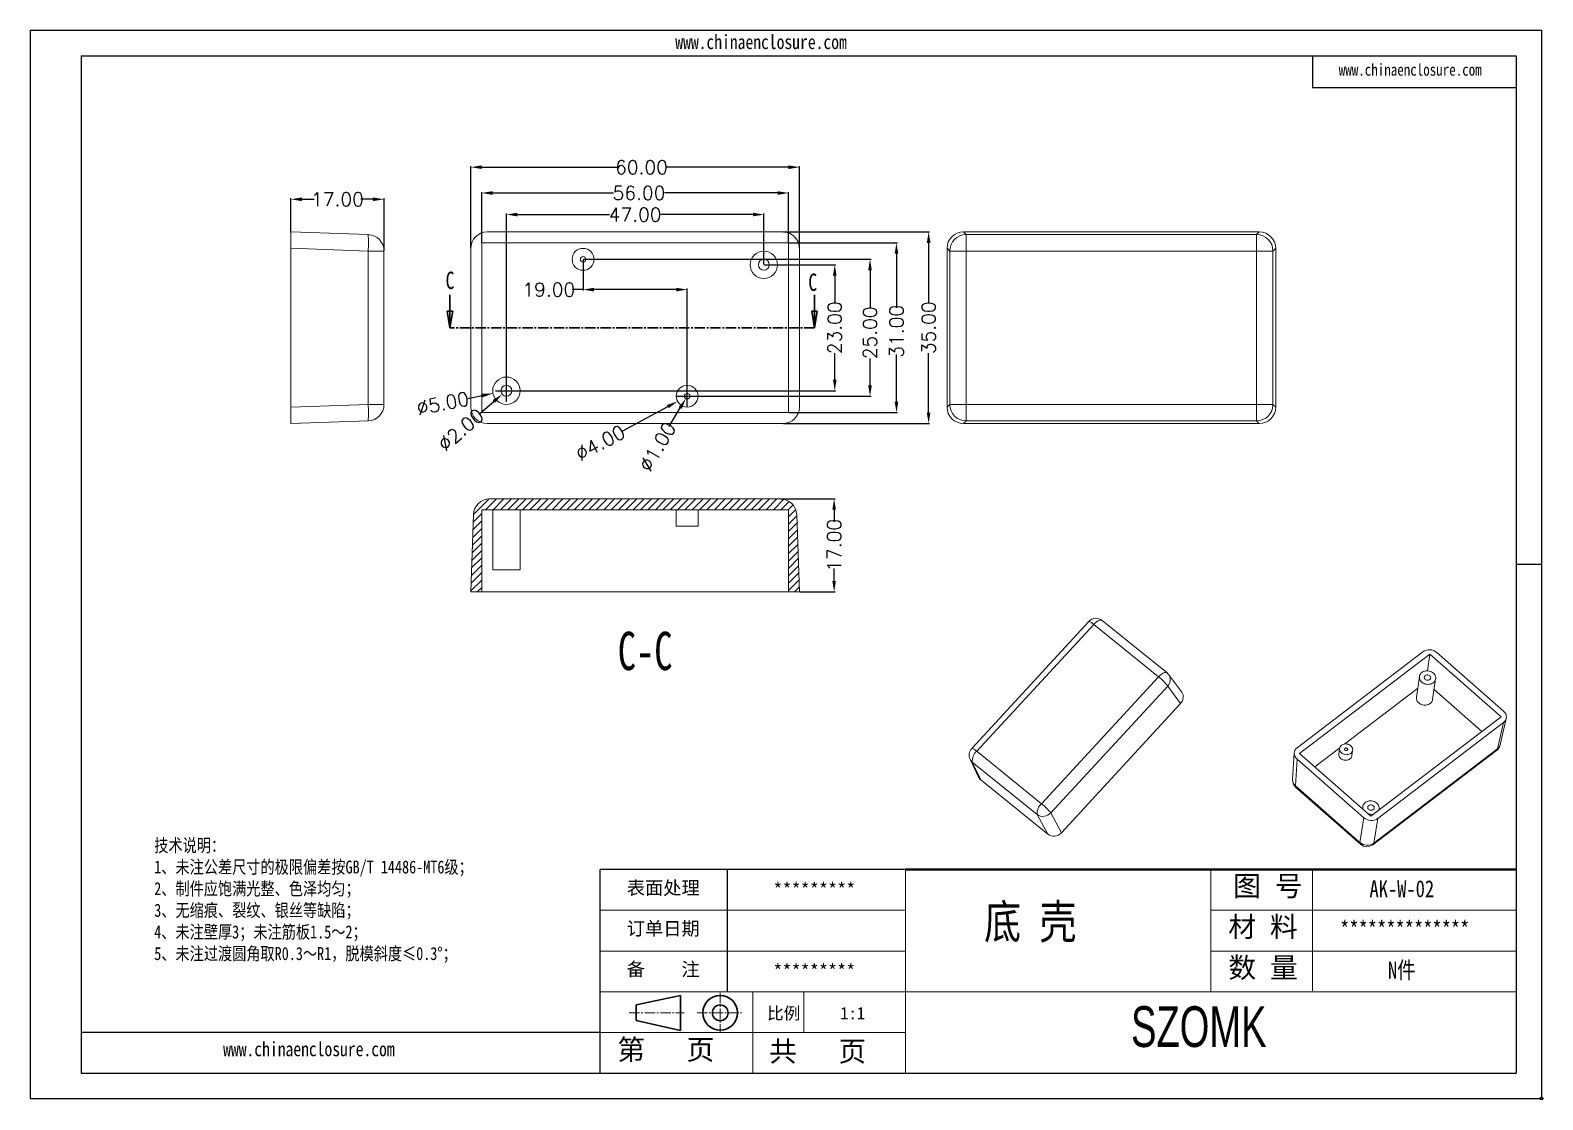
# Model space of a CAD drawing. Header units: inches. Extents: x -870 to -275, y 557 to 752.
# Drawn here: x -551.6 to -275.5, y 556.5 to 751.8 of the extents above; entities that cross this region are included whole.
import ezdxf

# ---------------------------------------------------------------- set-up
doc = ezdxf.new("R2010")
doc.units = ezdxf.units.IN
doc.header["$LTSCALE"] = 0.1
doc.linetypes.add('CENTER2', pattern=[28.575, 19.05, -3.175, 3.175, -3.175])
doc.layers.add('文字', color=81, linetype='Continuous')
for name, color, linetype, lineweight in [('粗实线', 7, 'Continuous', 30), ('细实线', 3, 'Continuous', 9), ('细点划线', 2, 'CENTER2', 9)]:
    doc.layers.add(name, color=color, linetype=linetype, lineweight=lineweight)
doc.styles.add('SLDTEXTSTYLE0', font='TXT', dxfattribs={"width": 0.75})
doc.styles.add('SLDTEXTSTYLE3', font='TXT', dxfattribs={"width": 0.7})
doc.styles.get("Standard").update_dxf_attribs({"font": 'txt', "bigfont": 'gbcbig.shx'})
doc.styles.add('宋体', font='', dxfattribs={"width": 0.8, "height": 3.5})
doc.styles.add('长仿宋', font='', dxfattribs={"width": 0.7, "height": 4})
doc.styles.get('宋体').set_extended_font_data('SimSun')
doc.styles.get('长仿宋').set_extended_font_data('SimSun')
doc.dimstyles.new('2.5', dxfattribs={"dimtxt": 2.5, "dimasz": 2, "dimexe": 0.18, "dimexo": 0.0625, "dimgap": 0.09, "dimtad": 0, "dimzin": 0, "dimdsep": 46, "dimtxsty": 'Standard', "dimcen": 2, "dimclrd": 3, "dimclre": 3, "dimclrt": 256, "dimadec": 0, "dimazin": 0, "dimtfac": 1, "dimtofl": 0, "dimtmove": 0, "dimatfit": 3, "dimfxl": 1, "dimtolj": 1, "dimtzin": 0, "dimarcsym": 0})

# ---------------------------------------------------------------- blocks, each defined once
blk = doc.blocks.new('_CLOSED')
at = {"color": 0, "linetype": 'ByBlock', "lineweight": -2}
for p, q in [((-1, 0.166667), (0, 0)), ((-1, 0.166667), (-1, -0.166667)), ((0, 0), (-1, -0.166667)), ((0, 0), (-1, 0))]:
    blk.add_line(p, q, dxfattribs=at)
blk = doc.blocks.new('*D243')
at = {"color": 3, "lineweight": -2}
for p, q in [((-414.6, 666.25), (-404.65, 666.25)), ((-404.83, 664.25), (-404.83, 662.01)), ((-404.83, 651.25), (-404.83, 653.49)), ((-411.11, 649.25), (-404.65, 649.25))]:
    blk.add_line(p, q, dxfattribs=at)
at = {"color": 3}
for points in [[(-405.17, 664.25), (-404.5, 664.25), (-404.83, 666.25)], [(-405.17, 651.25), (-404.5, 651.25), (-404.83, 649.25)]]:
    blk.add_solid(points, dxfattribs=at)
at = {"layer": 'Defpoints', "color": 0}
for p in [(-414.66, 666.25), (-411.17, 649.25), (-404.83, 649.25)]:
    blk.add_point(p, dxfattribs=at)
at = {"insert": (-404.83, 657.75), "char_height": 2.5, "attachment_point": 5, "rotation": 90}
blk.add_mtext('\\A1;17.00', dxfattribs=at)
blk = doc.blocks.new('*D244')
at = {"color": 3, "lineweight": -2}
for p, q in [((-471.17, 712.05), (-471.17, 726.98)), ((-469.17, 726.8), (-444.47, 726.8)), ((-413.17, 726.8), (-435.54, 726.8)), ((-411.17, 712.05), (-411.17, 726.98))]:
    blk.add_line(p, q, dxfattribs=at)
at = {"color": 3}
for points in [[(-469.17, 727.13), (-469.17, 726.47), (-471.17, 726.8)], [(-413.17, 727.13), (-413.17, 726.47), (-411.17, 726.8)]]:
    blk.add_solid(points, dxfattribs=at)
at = {"layer": 'Defpoints', "color": 0}
for p in [(-411.17, 726.8), (-471.17, 711.98), (-411.17, 711.98)]:
    blk.add_point(p, dxfattribs=at)
at = {"insert": (-440, 726.8), "char_height": 2.5, "attachment_point": 5}
blk.add_mtext('\\A1;60.00', dxfattribs=at)
blk = doc.blocks.new('*D245')
at = {"color": 3, "lineweight": -2}
for p, q in [((-469.17, 713.05), (-469.17, 722.27)), ((-467.17, 722.09), (-445.14, 722.09)), ((-415.17, 722.09), (-435.79, 722.09)), ((-413.17, 713.05), (-413.17, 722.27))]:
    blk.add_line(p, q, dxfattribs=at)
at = {"color": 3}
for points in [[(-467.17, 722.42), (-467.17, 721.75), (-469.17, 722.09)], [(-415.17, 722.42), (-415.17, 721.75), (-413.17, 722.09)]]:
    blk.add_solid(points, dxfattribs=at)
at = {"layer": 'Defpoints', "color": 0}
for p in [(-413.17, 722.09), (-469.17, 712.98), (-413.17, 712.98)]:
    blk.add_point(p, dxfattribs=at)
at = {"insert": (-440.46, 722.09), "char_height": 2.5, "attachment_point": 5}
blk.add_mtext('\\A1;56.00', dxfattribs=at)
blk = doc.blocks.new('*D246')
at = {"color": 3, "lineweight": -2}
for p, q in [((-464.67, 686.05), (-464.67, 718.33)), ((-462.67, 718.15), (-445.84, 718.15)), ((-419.67, 718.15), (-436.5, 718.15)), ((-417.67, 709.05), (-417.67, 718.33))]:
    blk.add_line(p, q, dxfattribs=at)
at = {"color": 3}
for points in [[(-462.67, 718.49), (-462.67, 717.82), (-464.67, 718.15)], [(-419.67, 718.49), (-419.67, 717.82), (-417.67, 718.15)]]:
    blk.add_solid(points, dxfattribs=at)
at = {"layer": 'Defpoints', "color": 0}
for p in [(-464.67, 718.15), (-417.67, 708.98), (-464.67, 685.98)]:
    blk.add_point(p, dxfattribs=at)
at = {"insert": (-441.17, 718.15), "char_height": 2.5, "attachment_point": 5}
blk.add_mtext('\\A1;47.00', dxfattribs=at)
blk = doc.blocks.new('*D247')
at = {"color": 3, "lineweight": -2}
for p, q in [((-450.67, 709.92), (-450.67, 704.27)), ((-450.67, 704.45), (-452.67, 704.45)), ((-433.67, 704.45), (-448.67, 704.45)), ((-431.67, 685.05), (-431.67, 704.63))]:
    blk.add_line(p, q, dxfattribs=at)
at = {"color": 3}
for points in [[(-448.67, 704.78), (-448.67, 704.11), (-450.67, 704.45)], [(-433.67, 704.78), (-433.67, 704.11), (-431.67, 704.45)]]:
    blk.add_solid(points, dxfattribs=at)
at = {"layer": 'Defpoints', "color": 0}
for p in [(-450.67, 709.98), (-450.67, 704.45), (-431.67, 684.98)]:
    blk.add_point(p, dxfattribs=at)
at = {"insert": (-456.93, 704.45), "char_height": 2.5, "attachment_point": 5}
blk.add_mtext('\\A1;19.00', dxfattribs=at)
blk = doc.blocks.new('*D248')
at = {"color": 3, "lineweight": -2}
for p, q in [((-413.11, 712.98), (-393.27, 712.98)), ((-393.45, 710.98), (-393.45, 701.09)), ((-393.45, 683.98), (-393.45, 692.57)), ((-413.11, 681.98), (-393.27, 681.98))]:
    blk.add_line(p, q, dxfattribs=at)
at = {"color": 3}
for points in [[(-393.79, 710.98), (-393.12, 710.98), (-393.45, 712.98)], [(-393.79, 683.98), (-393.12, 683.98), (-393.45, 681.98)]]:
    blk.add_solid(points, dxfattribs=at)
at = {"layer": 'Defpoints', "color": 0}
for p in [(-413.17, 712.98), (-393.45, 712.98), (-413.17, 681.98)]:
    blk.add_point(p, dxfattribs=at)
at = {"insert": (-393.45, 696.83), "char_height": 2.5, "attachment_point": 5, "rotation": 90}
blk.add_mtext('\\A1;31.00', dxfattribs=at)
blk = doc.blocks.new('*D249')
at = {"color": 3, "lineweight": -2}
for p, q in [((-414.1, 714.98), (-387.4, 714.98)), ((-387.58, 712.98), (-387.58, 702.16)), ((-387.58, 681.98), (-387.58, 692.81)), ((-414.1, 679.98), (-387.4, 679.98))]:
    blk.add_line(p, q, dxfattribs=at)
at = {"color": 3}
for points in [[(-387.92, 712.98), (-387.25, 712.98), (-387.58, 714.98)], [(-387.92, 681.98), (-387.25, 681.98), (-387.58, 679.98)]]:
    blk.add_solid(points, dxfattribs=at)
at = {"layer": 'Defpoints', "color": 0}
for p in [(-414.17, 714.98), (-387.58, 714.98), (-414.17, 679.98)]:
    blk.add_point(p, dxfattribs=at)
at = {"insert": (-387.58, 697.48), "char_height": 2.5, "attachment_point": 5, "rotation": 90}
blk.add_mtext('\\A1;35.00', dxfattribs=at)
blk = doc.blocks.new('*D250')
at = {"color": 3, "lineweight": -2}
for p, q in [((-417.61, 708.98), (-404.54, 708.98)), ((-404.72, 706.98), (-404.72, 702.16)), ((-404.72, 687.98), (-404.72, 692.81)), ((-464.61, 685.98), (-404.54, 685.98))]:
    blk.add_line(p, q, dxfattribs=at)
at = {"color": 3}
for points in [[(-405.05, 706.98), (-404.39, 706.98), (-404.72, 708.98)], [(-405.05, 687.98), (-404.39, 687.98), (-404.72, 685.98)]]:
    blk.add_solid(points, dxfattribs=at)
at = {"layer": 'Defpoints', "color": 0}
for p in [(-417.67, 708.98), (-404.72, 708.98), (-464.67, 685.98)]:
    blk.add_point(p, dxfattribs=at)
at = {"insert": (-404.72, 697.48), "char_height": 2.5, "attachment_point": 5, "rotation": 90}
blk.add_mtext('\\A1;23.00', dxfattribs=at)
blk = doc.blocks.new('*D251')
at = {"color": 3, "lineweight": -2}
for p, q in [((-450.61, 709.98), (-398.1, 709.98)), ((-398.28, 707.98), (-398.28, 701.23)), ((-398.28, 686.98), (-398.28, 691.89)), ((-431.61, 684.98), (-398.1, 684.98))]:
    blk.add_line(p, q, dxfattribs=at)
at = {"color": 3}
for points in [[(-398.62, 707.98), (-397.95, 707.98), (-398.28, 709.98)], [(-398.62, 686.98), (-397.95, 686.98), (-398.28, 684.98)]]:
    blk.add_solid(points, dxfattribs=at)
at = {"layer": 'Defpoints', "color": 0}
for p in [(-450.67, 709.98), (-398.28, 709.98), (-431.67, 684.98)]:
    blk.add_point(p, dxfattribs=at)
at = {"insert": (-398.28, 696.56), "char_height": 2.5, "attachment_point": 5, "rotation": 90}
blk.add_mtext('\\A1;25.00', dxfattribs=at)
blk = doc.blocks.new('*D252')
at = {"color": 3, "lineweight": -2}
for p, q in [((-464.67, 683.98), (-464.67, 687.98)), ((-471.7, 684.58), (-469.08, 685.1)), ((-466.67, 685.98), (-462.67, 685.98))]:
    blk.add_line(p, q, dxfattribs=at)
at = {"color": 3}
blk.add_solid([(-469.15, 685.43), (-469.02, 684.77), (-467.12, 685.49)], dxfattribs=at)
at = {"layer": 'Defpoints', "color": 0}
for p in [(-467.12, 685.49), (-462.22, 686.47)]:
    blk.add_point(p, dxfattribs=at)
at = {"insert": (-476.28, 683.66), "char_height": 2.5, "attachment_point": 5, "rotation": 11.2987}
blk.add_mtext('\\A1;∅5.00', dxfattribs=at)
blk = doc.blocks.new('*D253')
at = {"color": 3, "lineweight": -2}
for p, q in [((-464.67, 683.98), (-464.67, 687.98)), ((-466.67, 685.98), (-462.67, 685.98)), ((-469.43, 681.89), (-466.94, 684.03))]:
    blk.add_line(p, q, dxfattribs=at)
at = {"color": 3}
blk.add_solid([(-467.16, 684.28), (-466.73, 683.77), (-465.43, 685.33)], dxfattribs=at)
at = {"layer": 'Defpoints', "color": 0}
for p in [(-465.43, 685.33), (-463.91, 686.63)]:
    blk.add_point(p, dxfattribs=at)
at = {"insert": (-472.97, 678.85), "char_height": 2.5, "attachment_point": 5, "rotation": 40.6708}
blk.add_mtext('\\A1;∅2.00', dxfattribs=at)
blk = doc.blocks.new('*D254')
at = {"color": 3, "lineweight": -2}
for p, q in [((-433.67, 684.98), (-429.67, 684.98)), ((-431.67, 682.98), (-431.67, 686.98)), ((-443.42, 678.66), (-435.19, 683.09))]:
    blk.add_line(p, q, dxfattribs=at)
at = {"color": 3}
blk.add_solid([(-435.35, 683.38), (-435.03, 682.79), (-433.43, 684.04)], dxfattribs=at)
at = {"layer": 'Defpoints', "color": 0}
for p in [(-429.91, 685.93), (-433.43, 684.04)]:
    blk.add_point(p, dxfattribs=at)
at = {"insert": (-447.53, 676.45), "char_height": 2.5, "attachment_point": 5, "rotation": 28.2748}
blk.add_mtext('\\A1;∅4.00', dxfattribs=at)
blk = doc.blocks.new('*D255')
at = {"color": 3, "lineweight": -2}
for p, q in [((-433.67, 684.98), (-429.67, 684.98)), ((-431.67, 682.98), (-431.67, 686.98)), ((-434.94, 679.42), (-432.94, 682.83))]:
    blk.add_line(p, q, dxfattribs=at)
at = {"color": 3}
blk.add_solid([(-433.22, 683), (-432.65, 682.66), (-431.92, 684.55)], dxfattribs=at)
at = {"layer": 'Defpoints', "color": 0}
for p in [(-431.42, 685.41), (-431.92, 684.55)]:
    blk.add_point(p, dxfattribs=at)
at = {"insert": (-437.09, 675.75), "char_height": 2.5, "attachment_point": 5, "rotation": 59.5753}
blk.add_mtext('\\A1;∅1.00', dxfattribs=at)
blk = doc.blocks.new('*D256')
at = {"color": 3, "lineweight": -2}
for p, q in [((-504.01, 715.05), (-504.01, 721.12)), ((-502.01, 720.94), (-499.77, 720.94)), ((-489.01, 720.94), (-491.26, 720.94)), ((-487.01, 711.55), (-487.01, 721.12))]:
    blk.add_line(p, q, dxfattribs=at)
at = {"color": 3}
for points in [[(-502.01, 721.28), (-502.01, 720.61), (-504.01, 720.94)], [(-489.01, 721.28), (-489.01, 720.61), (-487.01, 720.94)]]:
    blk.add_solid(points, dxfattribs=at)
at = {"layer": 'Defpoints', "color": 0}
for p in [(-504.01, 720.94), (-504.01, 714.98), (-487.01, 711.49)]:
    blk.add_point(p, dxfattribs=at)
at = {"insert": (-495.51, 720.94), "char_height": 2.5, "attachment_point": 5}
blk.add_mtext('\\A1;17.00', dxfattribs=at)

msp = doc.modelspace()

# ---------------------------------------------------------------- hatches: boundary and pattern name
at = {"linetype": 'Continuous', "lineweight": 0}
h = msp.add_hatch(dxfattribs=at)
h.set_pattern_fill('ANSI31', color=4, scale=0.3, style=0)
h.set_pattern_definition([(45, (0, -6.8866), (-0.6735192, 0.6735192), [])])
edge = h.paths.add_edge_path(flags=0)
edge.add_arc((-414.66, 663.25), 3, 2, 90)
edge.add_line((-414.66, 666.25), (-467.678, 666.25))
edge.add_arc((-467.678, 663.25), 3, 90, 178)
edge.add_line((-470.677, 663.354), (-471.169, 649.25))
edge.add_line((-471.169, 649.25), (-469.169, 649.25))
edge.add_line((-469.169, 649.25), (-469.169, 664.25))
edge.add_line((-469.169, 664.25), (-413.169, 664.25))
edge.add_line((-413.169, 664.25), (-413.169, 649.25))
edge.add_line((-413.169, 649.25), (-411.169, 649.25))
edge.add_line((-411.169, 649.25), (-411.662, 663.354))

# ---------------------------------------------------------------- linework, layer by layer
for p, q in [((-551.595, 751.81), (-275.69, 751.81)), ((-551.595, 751.81), (-551.595, 556.726)), ((-275.69, 751.81), (-275.69, 556.726)), ((-542.306, 747.165), (-280.335, 747.165)), ((-542.306, 747.165), (-542.306, 561.371)), ((-317.494, 747.165), (-317.494, 741.359)), ((-280.335, 747.165), (-280.335, 561.371)), ((-317.494, 741.359), (-280.335, 741.359)), ((-275.69, 654.268), (-280.335, 654.268)), ((-391.812, 598.53), (-447.55, 598.53)), ((-447.55, 561.371), (-447.55, 598.53)), ((-424.326, 576.234), (-424.326, 598.53)), ((-447.55, 568.803), (-542.306, 568.803)), ((-542.306, 561.371), (-280.335, 561.371)), ((-551.595, 556.726), (-275.69, 556.726))]:
    msp.add_line(p, q)
at = {"color": 7, "linetype": 'Continuous', "lineweight": 15}
for p, q in [((-504.014, 714.983), (-489.91, 714.49)), ((-504.014, 711.985), (-504.014, 714.983)), ((-469.169, 712.983), (-469.169, 681.983)), ((-413.169, 712.983), (-469.169, 712.983)), ((-468.171, 714.983), (-414.167, 714.983)), ((-413.169, 681.983), (-413.169, 712.983)), ((-381.223, 714.983), (-380.731, 714.49)), ((-327.22, 714.983), (-381.223, 714.983)), ((-380.731, 711.492), (-380.731, 714.49)), ((-380.731, 714.49), (-327.712, 714.49)), ((-327.712, 714.49), (-327.22, 714.983)), ((-327.712, 714.49), (-327.712, 711.492)), ((-504.014, 711.985), (-504.014, 682.981)), ((-489.91, 711.492), (-504.014, 711.985)), ((-489.91, 683.473), (-489.91, 711.492)), ((-487.014, 711.492), (-489.91, 711.492)), ((-487.014, 711.492), (-487.014, 683.473)), ((-471.169, 682.981), (-471.169, 711.985)), ((-411.169, 711.985), (-411.169, 682.981)), ((-383.729, 711.492), (-384.222, 711.985)), ((-384.222, 711.985), (-384.222, 682.981)), ((-380.731, 711.492), (-383.729, 711.492)), ((-383.729, 683.473), (-383.729, 711.492)), ((-380.731, 711.492), (-380.731, 683.473)), ((-327.712, 711.492), (-380.731, 711.492)), ((-324.714, 711.492), (-327.712, 711.492)), ((-327.712, 683.473), (-327.712, 711.492)), ((-324.222, 711.985), (-324.714, 711.492)), ((-324.714, 711.492), (-324.714, 683.473)), ((-324.222, 682.981), (-324.222, 711.985)), ((-504.014, 682.981), (-489.91, 683.473)), ((-504.014, 679.983), (-504.014, 682.981)), ((-487.014, 683.473), (-489.91, 683.473)), ((-384.222, 682.981), (-383.729, 683.473)), ((-380.731, 683.473), (-383.729, 683.473)), ((-380.731, 683.473), (-380.731, 680.475)), ((-380.731, 683.473), (-327.712, 683.473)), ((-324.714, 683.473), (-327.712, 683.473)), ((-327.712, 680.475), (-327.712, 683.473)), ((-324.714, 683.473), (-324.222, 682.981)), ((-489.91, 680.475), (-504.014, 679.983)), ((-469.169, 681.983), (-413.169, 681.983)), ((-414.167, 679.983), (-468.171, 679.983)), ((-380.731, 680.475), (-381.223, 679.983)), ((-381.223, 679.983), (-327.22, 679.983)), ((-327.712, 680.475), (-380.731, 680.475)), ((-327.22, 679.983), (-327.712, 680.475)), ((-414.66, 666.25), (-467.678, 666.25)), ((-471.169, 649.25), (-470.677, 663.354)), ((-469.169, 664.25), (-413.169, 664.25)), ((-469.169, 664.25), (-469.169, 649.25)), ((-467.169, 664.25), (-467.169, 653.25)), ((-462.169, 653.25), (-462.169, 664.25)), ((-433.669, 664.25), (-433.669, 661.25)), ((-429.669, 661.25), (-429.669, 664.25)), ((-413.169, 649.25), (-413.169, 664.25)), ((-411.662, 663.354), (-411.169, 649.25)), ((-429.669, 661.25), (-433.669, 661.25)), ((-462.169, 653.25), (-467.169, 653.25)), ((-469.169, 649.25), (-471.169, 649.25)), ((-469.169, 649.25), (-413.169, 649.25)), ((-411.169, 649.25), (-413.169, 649.25)), ((-358.352, 643.847), (-379.71, 620.675)), ((-344.059, 634.452), (-355.897, 644.026)), ((-357.445, 643.312), (-378.802, 620.14)), ((-345.607, 633.738), (-357.445, 643.312)), ((-320.307, 620.798), (-297.335, 638.317)), ((-296.07, 637.902), (-319.892, 619.736)), ((-296.517, 634.816), (-296.07, 637.902)), ((-283.044, 626.455), (-296.07, 637.902)), ((-294.799, 638.182), (-282.613, 627.472)), ((-366.965, 610.566), (-345.607, 633.738)), ((-341.381, 630.946), (-343.747, 634.127)), ((-297.987, 633.804), (-298.536, 630.019)), ((-295.567, 629.588), (-295.018, 633.374)), ((-343.939, 632.052), (-365.297, 608.88)), ((-341.576, 628.876), (-343.939, 632.052)), ((-298.306, 631.606), (-311.592, 621.474)), ((-286.589, 623.751), (-295.303, 631.409)), ((-363.331, 605.273), (-341.576, 628.876)), ((-306.866, 608.289), (-283.044, 626.455)), ((-282.628, 625.393), (-305.601, 607.874)), ((-283.748, 620.561), (-282.628, 625.393)), ((-283.249, 621.298), (-282.126, 626.143)), ((-380.013, 618.684), (-378.46, 615.407)), ((-378.802, 620.14), (-366.965, 610.566)), ((-320.838, 619.848), (-321.126, 614.957)), ((-320.323, 618.719), (-320.61, 613.843)), ((-308.136, 608.009), (-320.323, 618.719)), ((-319.892, 619.736), (-306.866, 608.289)), ((-312.53, 620.759), (-317.095, 617.278)), ((-312.548, 620.672), (-312.697, 619.64)), ((-310.322, 619.296), (-310.172, 620.328)), ((-306.465, 603.074), (-283.911, 620.273)), ((-306.302, 603.362), (-283.748, 620.561)), ((-367.771, 608.594), (-379.609, 618.169)), ((-379.609, 618.169), (-378.059, 614.899)), ((-378.059, 614.899), (-365.805, 604.988)), ((-320.61, 613.843), (-308.837, 603.497)), ((-320.518, 613.5), (-308.745, 603.153)), ((-365.805, 604.988), (-367.771, 608.594)), ((-365.297, 608.88), (-363.331, 605.273)), ((-308.837, 603.497), (-308.136, 608.009)), ((-308.316, 610.064), (-308.381, 609.62)), ((-305.601, 607.874), (-306.302, 603.362)), ((-305.378, 609.424), (-305.347, 609.634))]:
    msp.add_line(p, q, dxfattribs=at)
at = {"color": 7, "linetype": 'Continuous', "lineweight": 30}
for p, q in [((-474.971, 703.483), (-474.971, 697.483)), ((-408.412, 703.483), (-408.412, 697.483))]:
    msp.add_line(p, q, dxfattribs=at)
at = {"color": 1, "linetype": 'CENTER2', "lineweight": 30}
msp.add_line((-408.412, 697.483), (-474.971, 697.483), dxfattribs=at)
at = {"color": 8, "linetype": 'Continuous', "lineweight": 15, "flags": 128}
for points in [[(-357.445, 643.312), (-357.287, 643.474), (-357.125, 643.622), (-356.962, 643.754), (-356.799, 643.867), (-356.641, 643.96), (-356.488, 644.031), (-356.345, 644.079), (-356.213, 644.103), (-356.094, 644.104), (-355.99, 644.08), (-355.904, 644.032), (-355.897, 644.026)], [(-345.607, 633.738), (-345.45, 633.9), (-345.288, 634.048), (-345.124, 634.179), (-344.962, 634.292), (-344.803, 634.385), (-344.651, 634.456), (-344.508, 634.505), (-344.375, 634.529), (-344.257, 634.529), (-344.153, 634.505), (-344.066, 634.457), (-344.059, 634.452)]]:
    msp.add_lwpolyline(points, dxfattribs=at)
at = {"color": 7, "linetype": 'Continuous', "lineweight": 15, "flags": 128}
for points in [[(-295.439, 634.4), (-295.6, 634.523), (-295.778, 634.627), (-295.972, 634.71), (-296.176, 634.77), (-296.387, 634.806), (-296.6, 634.818), (-296.811, 634.804), (-297.016, 634.765), (-297.211, 634.703), (-297.391, 634.618), (-297.553, 634.512), (-297.694, 634.387), (-297.81, 634.246), (-297.9, 634.092), (-297.961, 633.927), (-297.993, 633.755), (-297.994, 633.58), (-297.965, 633.406), (-297.906, 633.235), (-297.819, 633.071), (-297.705, 632.918), (-297.566, 632.778), (-297.406, 632.655), (-297.227, 632.551), (-297.034, 632.468), (-296.829, 632.408), (-296.619, 632.371), (-296.405, 632.36), (-296.194, 632.374), (-295.989, 632.412), (-295.794, 632.475), (-295.614, 632.56), (-295.452, 632.666), (-295.312, 632.79), (-295.195, 632.932), (-295.105, 633.086), (-295.044, 633.251), (-295.012, 633.422), (-295.011, 633.597), (-295.04, 633.772), (-295.099, 633.943), (-295.186, 634.107), (-295.301, 634.26), (-295.439, 634.4)], [(-296.077, 633.913), (-296.182, 633.987), (-296.302, 634.041), (-296.432, 634.073), (-296.566, 634.08), (-296.697, 634.062), (-296.818, 634.021), (-296.923, 633.958), (-297.007, 633.877), (-297.066, 633.781), (-297.096, 633.675), (-297.097, 633.565), (-297.068, 633.457), (-297.011, 633.355), (-296.928, 633.264), (-296.824, 633.19), (-296.704, 633.136), (-296.573, 633.105), (-296.439, 633.098), (-296.309, 633.115), (-296.188, 633.157), (-296.083, 633.22), (-295.998, 633.301), (-295.94, 633.397), (-295.909, 633.502), (-295.908, 633.612), (-295.937, 633.721), (-295.995, 633.823), (-296.077, 633.913)], [(-298.536, 630.019), (-298.542, 629.97), (-298.543, 629.795), (-298.514, 629.621), (-298.455, 629.449), (-298.368, 629.286), (-298.254, 629.132), (-298.115, 628.993), (-297.955, 628.87), (-297.776, 628.765), (-297.582, 628.682), (-297.378, 628.622), (-297.167, 628.586), (-296.954, 628.575), (-296.743, 628.589), (-296.538, 628.627), (-296.343, 628.689), (-296.163, 628.774), (-296.001, 628.88), (-295.86, 629.005), (-295.744, 629.146), (-295.654, 629.301), (-295.593, 629.465), (-295.567, 629.588)], [(-310.509, 621.149), (-310.651, 621.257), (-310.81, 621.345), (-310.983, 621.414), (-311.166, 621.459), (-311.353, 621.481), (-311.54, 621.479), (-311.722, 621.453), (-311.896, 621.403), (-312.057, 621.331), (-312.2, 621.239), (-312.323, 621.128), (-312.422, 621.002), (-312.495, 620.864), (-312.54, 620.716), (-312.556, 620.564), (-312.542, 620.409), (-312.499, 620.257), (-312.429, 620.111), (-312.332, 619.975), (-312.211, 619.851), (-312.069, 619.744), (-311.909, 619.655), (-311.736, 619.587), (-311.554, 619.541), (-311.367, 619.519), (-311.18, 619.521), (-310.997, 619.548), (-310.824, 619.597), (-310.663, 619.669), (-310.52, 619.762), (-310.397, 619.872), (-310.298, 619.998), (-310.225, 620.137), (-310.18, 620.284), (-310.164, 620.437), (-310.178, 620.591), (-310.22, 620.743), (-310.291, 620.889), (-310.388, 621.026), (-310.509, 621.149)], [(-312.697, 619.64), (-312.705, 619.531), (-312.692, 619.377), (-312.649, 619.225), (-312.578, 619.079), (-312.481, 618.943), (-312.36, 618.819), (-312.218, 618.712), (-312.059, 618.623), (-311.886, 618.555), (-311.704, 618.509), (-311.517, 618.487), (-311.33, 618.489), (-311.147, 618.515), (-310.973, 618.565), (-310.813, 618.637), (-310.669, 618.729), (-310.546, 618.84), (-310.447, 618.966), (-310.375, 619.104), (-310.33, 619.252), (-310.322, 619.296)], [(-311.147, 620.662), (-311.223, 620.712), (-311.311, 620.74), (-311.405, 620.745), (-311.494, 620.726), (-311.57, 620.685), (-311.625, 620.626), (-311.655, 620.554), (-311.655, 620.478), (-311.627, 620.403), (-311.573, 620.338), (-311.497, 620.289), (-311.408, 620.261), (-311.315, 620.256), (-311.226, 620.275), (-311.15, 620.316), (-311.094, 620.375), (-311.065, 620.446), (-311.064, 620.523), (-311.093, 620.597), (-311.147, 620.662)], [(-305.768, 610.66), (-305.929, 610.783), (-306.108, 610.887), (-306.301, 610.97), (-306.505, 611.031), (-306.716, 611.067), (-306.929, 611.078), (-307.141, 611.064), (-307.346, 611.026), (-307.54, 610.963), (-307.72, 610.878), (-307.882, 610.772), (-308.023, 610.648), (-308.14, 610.506), (-308.229, 610.352), (-308.291, 610.187), (-308.322, 610.016), (-308.324, 609.841), (-308.295, 609.666), (-308.236, 609.495), (-308.234, 609.491)], [(-306.407, 610.174), (-306.511, 610.248), (-306.631, 610.302), (-306.761, 610.333), (-306.895, 610.34), (-307.026, 610.323), (-307.147, 610.281), (-307.252, 610.218), (-307.336, 610.137), (-307.395, 610.041), (-307.426, 609.936), (-307.427, 609.826), (-307.398, 609.717), (-307.34, 609.615), (-307.257, 609.525), (-307.153, 609.451), (-307.033, 609.397), (-306.903, 609.365), (-306.769, 609.358), (-306.638, 609.376), (-306.517, 609.417), (-306.412, 609.48), (-306.328, 609.561), (-306.269, 609.657), (-306.238, 609.763), (-306.237, 609.873), (-306.266, 609.981), (-306.324, 610.083), (-306.407, 610.174)]]:
    msp.add_lwpolyline(points, dxfattribs=at)
at = {"color": 7, "linetype": 'Continuous', "lineweight": 15}
for centre, radius in [((-450.669, 709.983), 2), ((-450.669, 709.983), 0.5), ((-417.669, 708.983), 2.5), ((-417.669, 708.983), 1), ((-464.669, 685.983), 2.5), ((-464.669, 685.983), 1), ((-431.669, 684.983), 2), ((-431.669, 684.983), 0.5)]:
    msp.add_circle(centre, radius, dxfattribs=at)
msp.add_circle((-275.69, 556.726), 0.224)
for centre, radius, start, end in [((-511.417, 712.991), 21.56, 356.0129, 3.9871), ((-490.014, 711.492), 3, 0, 88), ((-380.727, 711.488), 3.002, 90.08169, 179.91831), ((-327.717, 711.488), 3.002, 0.08169, 89.91831), ((-511.417, 681.974), 21.56, 356.0129, 3.9871), ((-490.014, 683.473), 3, 272, 0), ((-380.727, 683.478), 3.002, 180.08169, 269.91831), ((-327.717, 683.478), 3.002, 270.08169, 359.91831), ((-467.678, 663.25), 3, 90, 178), ((-414.66, 663.25), 3, 2, 90), ((-357.029, 642.627), 1.8, 51.03262, 137.33323), ((-351.332, 626.406), 9.302, 37.37014, 52.01924), ((-345.191, 633.052), 1.8, 36.64747, 51.03262), ((-285.003, 621.704), 1.8, 307.32829, 346.94806), ((-378.386, 619.455), 1.8, 137.33323, 205.35835), ((-377.353, 618.397), 2.267, 129.74314, 185.78339), ((-319.329, 614.852), 1.8, 176.63039, 228.69023), ((-365.515, 608.823), 2.267, 129.74314, 185.78339), ((-372.69, 603.234), 9.302, 37.37014, 52.01924), ((-306.455, 609.785), 1.113, 339.63616, 51.88609), ((-366.695, 610.132), 1.877, 235.01073, 318.16785), ((-306.748, 610.431), 1.811, 249.98893, 281.66147), ((-307.486, 605.002), 2.023, 228.0984, 305.82625), ((-307.557, 604.505), 1.8, 228.69023, 307.32829)]:
    msp.add_arc(centre, radius, start, end, dxfattribs=at)
at = {"color": 8, "linetype": 'Continuous', "lineweight": 15}
for centre, radius, start, end in [((-358.679, 642.255), 1.625, 40.60236, 78.40829), ((-345.094, 633.205), 1.632, 315.03315, 34.39191), ((-284.492, 621.602), 1.28, 305.55081, 346.22875), ((-378.665, 619.324), 1.492, 205.41916, 230.78661), ((-380.105, 618.966), 1.754, 42.0375, 76.97315), ((-284.204, 620.629), 0.46, 309.41558, 351.57325), ((-319.78, 614.905), 1.348, 177.74923, 231.96375), ((-320.237, 613.759), 0.382, 167.32869, 222.78319), ((-308.464, 603.413), 0.382, 167.32869, 222.78319), ((-306.757, 603.43), 0.46, 309.41558, 351.57325)]:
    msp.add_arc(centre, radius, start, end, dxfattribs=at)
at = {"color": 7, "linetype": 'Continuous', "lineweight": 15}
for centre, major_axis, ratio, start_param, end_param in [((-468.167, 711.981), (-2.124, 2.124), 0.9987828, 5.4983961, 7.0679745), ((-414.171, 711.981), (2.124, 2.124), 0.9987828, 5.4983961, 7.0679745), ((-381.22, 711.981), (-2.124, 2.124), 0.9987828, 5.4983961, 7.0679745), ((-327.223, 711.981), (2.124, 2.124), 0.9987828, 5.4983961, 7.0679745), ((-468.167, 682.985), (-2.124, -2.124), 0.9987828, 5.4983961, 7.0679745), ((-414.171, 682.985), (2.124, -2.124), 0.9987828, 5.4983961, 7.0679745), ((-381.22, 682.985), (-2.124, -2.124), 0.9987828, 5.4983961, 7.0679745), ((-327.223, 682.985), (2.124, -2.124), 0.9987828, 5.4983961, 7.0679745), ((-296.075, 637.207), (1.781, -0.259), 0.8159344, 0.898107, 2.4676854), ((-342.846, 629.9), (1.544, 0.928), 0.8946463, 5.0288788, 6.3713793), ((-283.891, 626.5), (1.784, -0.257), 0.8139983, 5.609162, 7.1787403), ((-319.045, 619.691), (1.784, -0.257), 0.8139983, 2.4675693, 4.0371477), ((-376.848, 616.209), (1.544, 0.928), 0.8946463, 3.0533987, 3.4568645), ((-306.861, 608.984), (1.781, -0.259), 0.8159344, 4.0396997, 5.609278), ((-364.598, 606.301), (1.535, 0.941), 0.8959185, 3.4491022, 5.0186806)]:
    msp.add_ellipse(centre, major_axis=major_axis, ratio=ratio, start_param=start_param, end_param=end_param, dxfattribs=at)
at = {"layer": '粗实线', "color": 7, "lineweight": 40}
msp.add_line((-280.335, 598.53), (-391.812, 598.53), dxfattribs=at)
at = {"layer": '粗实线', "color": 7}
for p, q in [((-432.862, 575.539), (-440.983, 573.818)), ((-432.862, 575.539), (-432.862, 569.175)), ((-440.983, 573.818), (-440.983, 570.946)), ((-440.983, 570.946), (-432.862, 569.175))]:
    msp.add_line(p, q, dxfattribs=at)
for radius in [3.157, 1.436]:
    msp.add_circle((-425.635, 572.382), radius, dxfattribs=at)
at = {"layer": '细实线', "color": 7}
for p, q in [((-391.812, 598.53), (-391.812, 561.371)), ((-336.074, 598.53), (-336.074, 576.234)), ((-317.494, 598.53), (-317.494, 576.391)), ((-391.812, 591.098), (-447.55, 591.098)), ((-280.335, 591.098), (-336.074, 591.098)), ((-391.812, 583.666), (-447.55, 583.666)), ((-280.335, 583.666), (-336.074, 583.666)), ((-280.335, 576.234), (-447.55, 576.234)), ((-419.681, 576.234), (-419.681, 561.371)), ((-410.392, 576.234), (-410.392, 568.803)), ((-391.812, 568.803), (-447.55, 568.803))]:
    msp.add_line(p, q, dxfattribs=at)
at = {"layer": '细点划线', "color": 7}
for p, q in [((-425.635, 576.016), (-425.635, 568.803)), ((-442.277, 572.382), (-432.24, 572.382)), ((-429.858, 572.382), (-421.698, 572.382))]:
    msp.add_line(p, q, dxfattribs=at)

# ---------------------------------------------------------------- block references
at = {"color": 7, "linetype": 'Continuous', "lineweight": 30, "xscale": 3, "yscale": 3, "zscale": 0.5, "rotation": 270}
for p in [(-474.971, 697.483), (-408.412, 697.483)]:
    msp.add_blockref('_CLOSED', p, dxfattribs=at)

# ---------------------------------------------------------------- texts
at = {"color": 7, "linetype": 'Continuous', "char_height": 3.175, "attachment_point": 1, "style": 'SLDTEXTSTYLE0'}
for insert in [(-475.775, 707.724), (-409.549, 707.384)]:
    msp.add_mtext('C', dxfattribs=dict(at, insert=insert))
at = {"color": 0, "linetype": 'Continuous', "lineweight": 0, "insert": (-439.341, 641.963), "char_height": 7, "attachment_point": 2, "style": 'SLDTEXTSTYLE3'}
msp.add_mtext('C-C', dxfattribs=at)
at = {"char_height": 2.44407, "width": 1389.08639, "attachment_point": 1}
for s, insert in [('{\\fSimHei|b0|i0|c134|p49;表面处理}', (-442.704, 596.421)), ('{\\fSimHei|b0|i0|c134|p49;*********}', (-415.935, 596.106)), ('{\\fSimHei|b0|i0|c134|p49;订单日期}', (-442.704, 588.989)), ('{\\fSimHei|b0|i0|c134|p49;备    注}', (-442.704, 581.557)), ('{\\fSimHei|b0|i0|c134|p49;*********}', (-415.935, 581.243))]:
    msp.add_mtext(s, dxfattribs=dict(at, insert=insert))
at = {"layer": '文字', "color": 0, "attachment_point": 1, "style": '宋体'}
for s, insert, char_height, width in [('www.chinaenclosure.com', (-433.836, 750.984), 2.61599, 45.96039), ('www.chinaenclosure.com', (-312.707, 745.695), 2.17999, 38.30032), ('{\\H1.111x;技术说明：\\P1、未注公差尺寸的极限偏差按GB/T 14486-MT6级；\\P2、制件应饱满光整、色泽均匀；\\P3、无缩痕、裂纹、银丝等缺陷；\\P4、未注壁厚3；未注筋板1.5～2；\\P5、未注过渡圆角取R0.3～R1，脱模斜度≤0.3%%D；}', (-528.96, 604.144), 2.13373, 101.28013), ('{\\H1.111x;AK-W-02}', (-307.096, 596.588), 2.78692, 32.21991), ('底 壳', (-377.464, 592.114), 6.1932, 79.17722), ('{\\H1.111x;**************}', (-312.457, 589.157), 2.78692, 32.21991), ('{\\H1.111x;N件}', (-303.725, 581.725), 2.78692, 32.21991), ('www.chinaenclosure.com', (-516.384, 567.067), 2.61599, 45.96039)]:
    msp.add_mtext(s, dxfattribs=dict(at, insert=insert, char_height=char_height, width=width))
at = {"layer": '粗实线', "insert": (-350.631, 573.573), "char_height": 7.43178, "width": 83.34008, "attachment_point": 1, "style": '长仿宋'}
msp.add_mtext('{\\fSTXinwei|b0|i0|c134|p2;SZOMK}', dxfattribs=at)
at = {"layer": '细实线', "color": 7, "attachment_point": 1}
for s, insert, char_height, width in [('{\\fSimSun|b0|i0|c134|p54;图 号}', (-331.988, 597.402), 3.71589, 18.57946), ('{\\fSimSun|b0|i0|c134|p54;材 料   }', (-332.869, 589.97), 3.71589, 18.57946), ('{\\fSimSun|b0|i0|c134|p54;数 量}', (-332.851, 582.501), 3.71589, 16.78887), ('{\\fSimSun|b0|i0|c134|p54;比例}', (-417.08, 573.42), 2.22953, 9.78696), ('{\\fSimSun|b0|i0|c134|p54;1:1}', (-403.726, 573.42), 2.22953, 9.78696), ('{\\fSimSun|b0|i0|c134|p54;第   页}', (-444.424, 567.525), 3.71589, 27.86918), ('{\\fSimSun|b0|i0|c134|p54; 共   页}', (-419.227, 567.209), 3.71589, 27.86918)]:
    msp.add_mtext(s, dxfattribs=dict(at, insert=insert, char_height=char_height, width=width))

# ---------------------------------------------------------------- dimensions: what is measured, and where the dimension line sits
for base, p1, p2, picture, middle in [((-411.169, 726.8), (-471.169, 711.985), (-411.169, 711.985), '*D244', (-440.003, 726.8)), ((-413.169, 722.085), (-469.169, 712.983), (-413.169, 712.983), '*D245', (-440.463, 722.085)), ((-464.669, 718.154), (-417.669, 708.983), (-464.669, 685.983), '*D246', (-441.169, 718.154)), ((-450.669, 704.448), (-431.669, 684.983), (-450.669, 709.983), '*D247', (-456.926, 704.448))]:
    dim = msp.add_linear_dim(base=base, p1=p1, p2=p2, dimstyle='2.5')
    dim.commit()
    dim.dimension.update_dxf_attribs({"geometry": picture, "text_midpoint": middle, "dimtype": 160})
dim = msp.add_linear_dim(base=(-504.014, 720.943), p1=(-487.014, 711.492), p2=(-504.014, 714.983), dimstyle='2.5')
dim.commit()
dim.dimension.update_dxf_attribs({"geometry": '*D256', "text_midpoint": (-495.514, 720.943)})
for base, p1, p2, picture, middle in [((-387.585, 714.983), (-414.167, 679.983), (-414.167, 714.983), '*D249', (-387.585, 697.483)), ((-393.452, 712.983), (-413.169, 681.983), (-413.169, 712.983), '*D248', (-393.452, 696.83)), ((-398.284, 709.983), (-431.669, 684.983), (-450.669, 709.983), '*D251', (-398.284, 696.559)), ((-404.72, 708.983), (-464.669, 685.983), (-417.669, 708.983), '*D250', (-404.72, 697.483))]:
    dim = msp.add_linear_dim(base=base, p1=p1, p2=p2, angle=90, dimstyle='2.5')
    dim.commit()
    dim.dimension.update_dxf_attribs({"geometry": picture, "text_midpoint": middle, "dimtype": 160})
for p1, p2, picture, middle in [((-462.218, 686.472), (-467.121, 685.493), '*D252', (-476.28, 683.663)), ((-463.911, 686.634), (-465.428, 685.331), '*D253', (-472.972, 678.848)), ((-429.908, 685.93), (-433.431, 684.035), '*D254', (-447.534, 676.449)), ((-431.416, 685.414), (-431.922, 684.552), '*D255', (-437.092, 675.749))]:
    dim = msp.add_diameter_dim_2p(p1=p1, p2=p2, dimstyle='2.5')
    dim.commit()
    dim.dimension.update_dxf_attribs({"geometry": picture, "text_midpoint": middle, "dimtype": 163})
dim = msp.add_linear_dim(base=(-404.833, 649.25), p1=(-414.66, 666.25), p2=(-411.169, 649.25), angle=90, dimstyle='2.5')
dim.commit()
dim.dimension.update_dxf_attribs({"geometry": '*D243', "text_midpoint": (-404.833, 657.75)})

doc.saveas('drawing.dxf')
